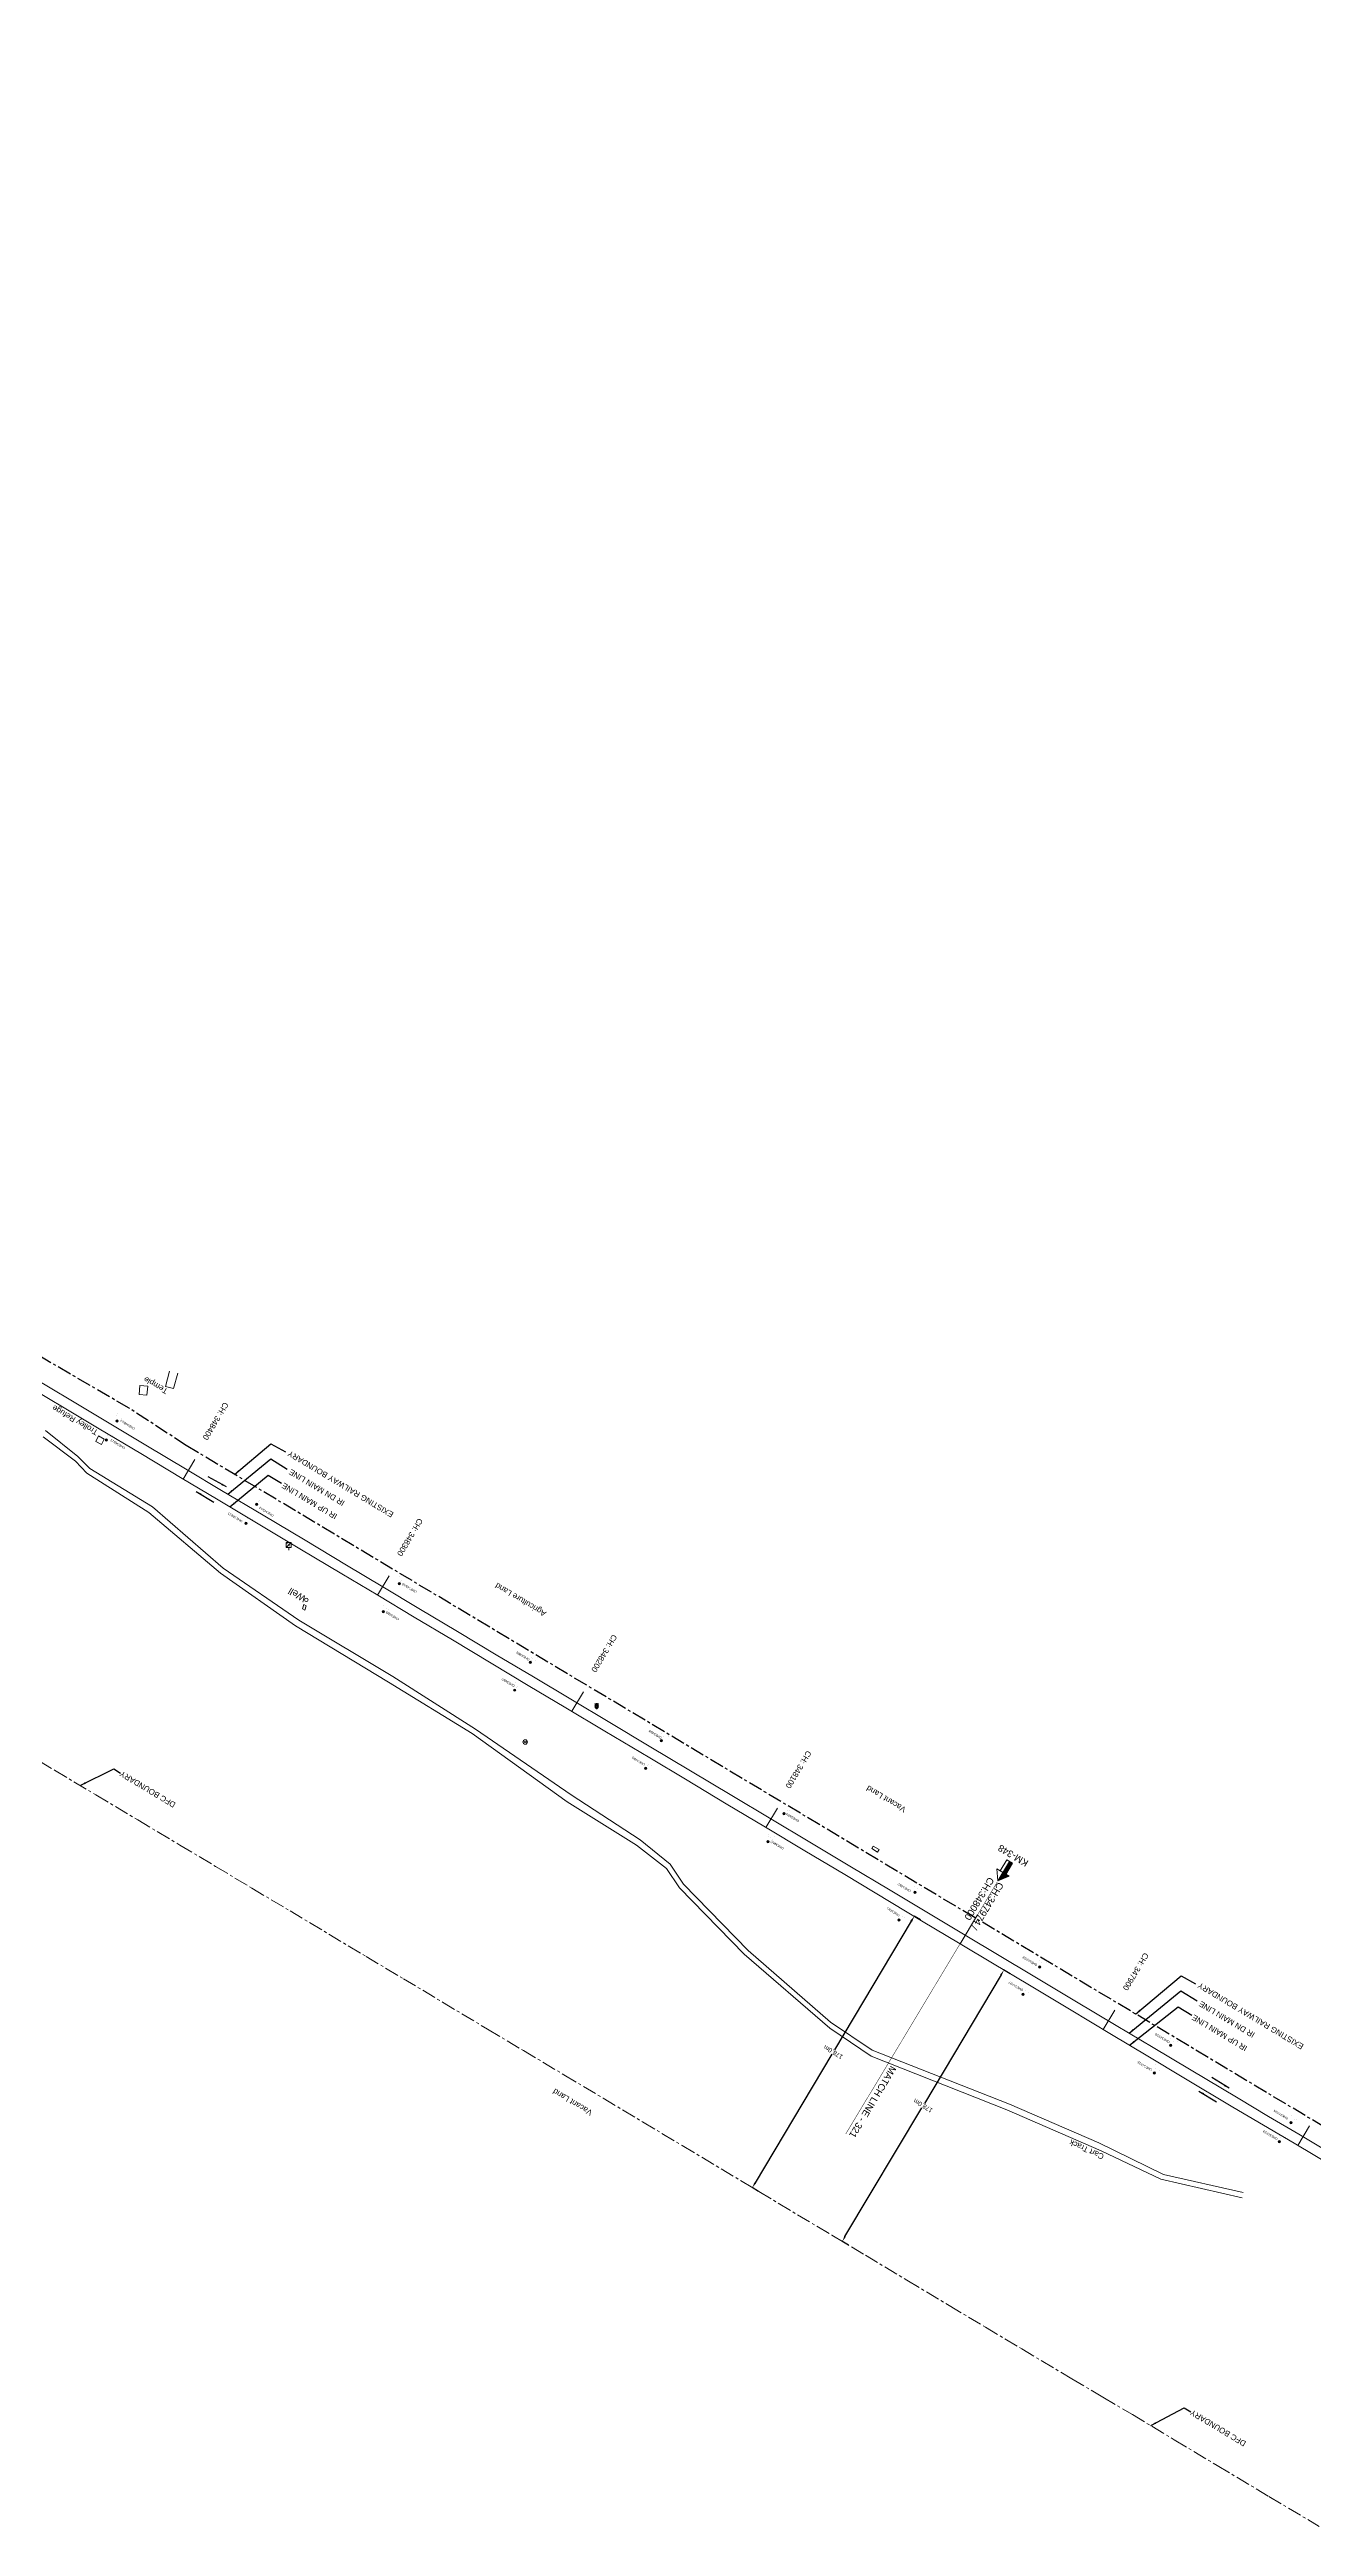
# Model space of a CAD drawing. Header units: metres. Extents: x 593168 to 611286, y 3401475 to 3412398.
# Drawn here: x 604019 to 604577, y 3405359 to 3406453 of the extents above; entities that cross this region are included whole.
import ezdxf
from ezdxf.enums import TextEntityAlignment as Align

# ---------------------------------------------------------------- set-up
doc = ezdxf.new("R2010")
doc.units = ezdxf.units.M
doc.header["$MEASUREMENT"] = 0
doc.linetypes.add('CENTER', pattern=[2, 1.25, -0.25, 0.25, -0.25])
doc.linetypes.add('PHANTOM2', pattern=[1.25, 0.625, -0.125, 0.125, -0.125, 0.125, -0.125])
doc.layers.get('Defpoints').update_dxf_attribs({"lineweight": 0})
for name, color, linetype, lineweight in [('Building Under Cons.', 251, 'Continuous', 0), ('Cart Track', 34, 'Continuous', 0), ('DFCC BOUNDARY', 6, 'CENTER', 0), ('Electric Pole', 251, 'Continuous', 0), ('Existing IR Chainage', 7, 'Continuous', 0), ('Existing IR Track', 143, 'Continuous', 0), ('KM STONE', 7, 'Continuous', 0), ('OHE MAST', 8, 'Continuous', 0), ('OHE MAST TEXT', 8, 'Continuous', 0), ('Religious_Place', 251, 'Continuous', 0), ('Side Details', 251, 'Continuous', 0), ('Sign Board', 251, 'Continuous', 0), ('Text1', 251, 'Continuous', 0), ('Tomb', 251, 'Continuous', 0), ('Trolley Stand', 251, 'Continuous', 0), ('Well', 5, 'Continuous', 0), ('WL', 7, 'Continuous', 0)]:
    doc.layers.add(name, color=color, linetype=linetype, lineweight=lineweight)
doc.layers.add('Existing Railway Boundary', color=7, linetype='CENTER')
doc.layers.add('MATCH LINE', color=7, linetype='Continuous')
doc.styles.add('CUT-FILL', font='cut-fill.shx', dxfattribs={"height": 2})
doc.styles.get("Standard").update_dxf_attribs({"font": 'arial.ttf'})
doc.styles.add('Style-Arial', font='arial.ttf')
doc.dimstyles.new('ISO-25', dxfattribs={"dimtxt": 2.5, "dimasz": 2.5, "dimexe": 1.25, "dimexo": 0.625, "dimtad": 1, "dimtxsty": 'Standard', "dimcen": 2.5, "dimadec": 0, "dimazin": 0, "dimtfac": 1, "dimtmove": 0, "dimatfit": 3, "dimfxl": 1, "dimarcsym": 0})
doc.dimstyles.get("Standard").update_dxf_attribs({"dimtxt": 0.18, "dimasz": 0.18, "dimexe": 0.18, "dimexo": 0.0625, "dimgap": 0.09, "dimtad": 0, "dimtih": 1, "dimtoh": 1, "dimdec": 4, "dimzin": 0, "dimdsep": 46, "dimtxsty": 'Standard', "dimcen": 0.09, "dimadec": 0, "dimazin": 0, "dimtfac": 1, "dimtdec": 4, "dimtofl": 0, "dimtmove": 0, "dimatfit": 3, "dimfxl": 1, "dimtolj": 1, "dimtzin": 0, "dimarcsym": 0})

# ---------------------------------------------------------------- blocks, each defined once
blk = doc.blocks.new('EP')
blk.add_hatch(color=8).paths.add_polyline_path([(-0.2, -0.1), (-0.2, 0.2), (-0.9, 0), (-0.3, 0.1), (-0.3, -0.2), (0.3, 0), (0.3, -0.2), (0.9, 0), (0.4, -0.1), (0.4, 0.2)])
at = {"color": 8}
for p, q in [((-0.9, 0), (-0.2, 0.2)), ((-0.3, 0.1), (-0.9, 0)), ((-0.3, -0.2), (-0.3, 0.1)), ((0.3, 0), (-0.3, -0.2)), ((-0.2, -0.1), (0.4, 0.2)), ((-0.2, 0.2), (-0.2, -0.1)), ((0.3, -0.2), (0.3, 0)), ((0.4, 0.2), (0.4, -0.1)), ((0.9, 0), (0.3, -0.2)), ((0.4, -0.1), (0.9, 0))]:
    blk.add_line(p, q, dxfattribs=at)
blk.add_circle((0, 0), 1, dxfattribs=at)
blk = doc.blocks.new('SIG')
for color, points in [(1, [(-0.2, 0.4, 0.180295), (0, 0.3, -0.00255), (0, 0.3, -0.00255), (0, 0.3, 0.180295), (0.2, 0.4, -0.002654), (0.2, 0.4, 0.184495), (0.3, 0.7, 1.000001), (-0.3, 0.7, 0.184495), (-0.2, 0.4, -0.002654)]), (2, [(0.2, -0.2, -0.002654), (0.2, -0.2, 0.184495), (0.3, 0, 1.000001), (-0.3, 0, 0.184495), (-0.2, -0.2, -0.002654), (-0.2, -0.2, 0.180295), (0, -0.3, -0.00255), (0, -0.3, -0.00255), (0, -0.3, 0.180295)]), (3, [(0.2, -0.9, -0.002654), (0.2, -0.9, 0.184495), (0.3, -0.6, 1.000001), (-0.3, -0.6, 0.184495), (-0.2, -0.9, -0.002654), (-0.2, -0.9, 0.395599)])]:
    blk.add_hatch(color=color).paths.add_polyline_path(points)
for p, q in [((-0.3, 1), (-0.3, -0.9)), ((0.3, -0.9), (0.3, 1))]:
    blk.add_line(p, q)
for points in [[(-0.3, 1), (-0.8, 1, 0.198758), (-0.4, 0.4, 0.003814), (-0.3, 0.4, 0.003814)], [(-0.3, 0.3), (-0.8, 0.3, 0.198758), (-0.4, -0.2, 0.003727), (-0.3, -0.3, 0.003727)], [(0.3, 1), (0.8, 1, -0.198758), (0.4, 0.4, -0.003814), (0.3, 0.4, -0.003814)], [(0.3, 0.3), (0.8, 0.3, -0.198758), (0.4, -0.2, -0.003727), (0.3, -0.3, -0.003727)], [(-0.3, -0.3), (-0.8, -0.3, 0.198758), (-0.4, -0.9, 0.003639), (-0.3, -0.9)], [(0.3, -0.3), (0.8, -0.3, -0.198758), (0.4, -0.9, -0.003639), (0.3, -0.9)]]:
    blk.add_lwpolyline(points, format="xyb")
for centre, radius, start, end in [((0, 0.9), 0.324, 12.4049, 167.5951), ((0, 0.8), 0.357, 27.7578, 152.2422), ((0, -0.9), 0.324, 181.4572, 358.5428)]:
    blk.add_arc(centre, radius, start, end)
blk = doc.blocks.new('WL')
at = {"layer": 'WL'}
for p, q in [((1.1, 3.4), (-1.1, 3.4)), ((-1.1, 3.4), (-1.1, 1.3)), ((-1.1, 1.3), (1.1, 1.3)), ((0, 1.3), (0, 0)), ((1.1, 1.3), (1.1, 3.4))]:
    blk.add_line(p, q, dxfattribs=at)
blk.add_lwpolyline([(-1.1, 1.3), (1.1, 3.4)], dxfattribs=at)
at = {"layer": 'WL', "style": 'CUT-FILL'}
for s, p in [('W', (-0.1, 3.2)), ('L', (0.6, 2.3))]:
    blk.add_text(s, height=0.739, rotation=180, dxfattribs=at).set_placement(p)
blk = doc.blocks.new('KM POST PLAN')
h = blk.add_hatch(color=256)
h.dxf.hatch_style = 1
h.paths.add_polyline_path([(0, -8.5), (-3, -8.5), (-3, -20), (0, -20)])
h.paths.add_polyline_path([(0, -8.5), (0, 0), (-6.3, -8.5)])
for points in [[(0, 0), (-6.3, -8.5), (6.3, -8.5)], [(0, 0), (0, -20)], [(0, 0), (6.3, -8.5)], [(3, -8.5), (3, -20), (-3, -20), (-3, -8.5)]]:
    blk.add_lwpolyline(points)
at = {"style": 'Style-Arial'}
blk.add_attdef('KM-POST', text='', height=6, dxfattribs=at).set_placement((0, -26, -263.9), align=Align.MIDDLE_CENTER)
blk = doc.blocks.new('OHE MAST')
h = blk.add_hatch(color=253)
h.dxf.hatch_style = 1
edge = h.paths.add_edge_path()
edge.add_arc((0, 0), 0.514, 0, 360)
at = {"color": 253, "const_width": 0.01}
for points in [[(-1, -1.7), (0, 0)], [(-3.1, -2.2), (-2.3, -0.9), (0.3, -2.5), (-0.5, -3.8)]]:
    blk.add_lwpolyline(points, dxfattribs=at)
at = {"color": 253}
blk.add_circle((0, 0), 0.514, dxfattribs=at)
blk = doc.blocks.new('*D51')
at = {"layer": 'Defpoints', "color": 0, "linetype": 'ByBlock', "ltscale": 5, "transparency": 16777216}
for p in [(604443.1, 3405602.9), (604368.8, 3405484.7), (604371.6, 3405483)]:
    blk.add_point(p, dxfattribs=at)
at = {"layer": 'DFCC BOUNDARY', "color": 0, "linetype": 'ByBlock', "lineweight": -2, "ltscale": 5, "transparency": 16777216}
for p, q in [((604439, 3405602.5), (604405.1, 3405545.7)), ((604443, 3405603), (604440.1, 3405604.7)), ((604370, 3405486.9), (604403.9, 3405543.7)), ((604371.5, 3405483.1), (604368.6, 3405484.8))]:
    blk.add_line(p, q, dxfattribs=at)
at = {"layer": 'DFCC BOUNDARY', "color": 0, "linetype": 'ByBlock', "ltscale": 5, "transparency": 16777216}
for points in [[(604438.6, 3405602.7), (604439.3, 3405602.3), (604440.2, 3405604.6)], [(604369.7, 3405487.1), (604370.4, 3405486.7), (604368.8, 3405484.7)]]:
    blk.add_solid(points, dxfattribs=at)
at = {"layer": 'DFCC BOUNDARY', "color": 0, "linetype": 'ByBlock', "ltscale": 5, "transparency": 16777216, "insert": (604404.5, 3405544.7), "char_height": 2, "attachment_point": 5, "rotation": 149, "style": 'Style-Arial'}
blk.add_mtext('\\A1;178.0m', dxfattribs=at)
blk = doc.blocks.new('TerminatorOpen_0.5')
at = {"color": 0, "linetype": 'ByBlock', "lineweight": -2}
for q in [(-1, 0.25), (-1, 0), (-1, -0.25)]:
    blk.add_line((0, 0), q, dxfattribs=at)
blk = doc.blocks.new('*D52')
at = {"layer": 'Defpoints', "color": 0, "linetype": 'ByBlock', "ltscale": 5, "transparency": 16777216}
for p in [(604403.4, 3405626.7), (604329.1, 3405508.5), (604332, 3405506.8)]:
    blk.add_point(p, dxfattribs=at)
at = {"layer": 'DFCC BOUNDARY', "color": 0, "linetype": 'ByBlock', "lineweight": -2, "ltscale": 5, "transparency": 16777216}
for p, q in [((604399.3, 3405626.3), (604365.4, 3405569.4)), ((604403.3, 3405626.8), (604400.5, 3405628.5)), ((604330.4, 3405510.6), (604364.3, 3405567.5)), ((604331.8, 3405506.8), (604329, 3405508.6))]:
    blk.add_line(p, q, dxfattribs=at)
at = {"layer": 'DFCC BOUNDARY', "color": 0, "linetype": 'ByBlock', "ltscale": 5, "transparency": 16777216}
for points in [[(604398.9, 3405626.5), (604399.7, 3405626), (604400.6, 3405628.4)], [(604330, 3405510.9), (604330.7, 3405510.4), (604329.1, 3405508.5)]]:
    blk.add_solid(points, dxfattribs=at)
at = {"layer": 'DFCC BOUNDARY', "color": 0, "linetype": 'ByBlock', "ltscale": 5, "transparency": 16777216, "insert": (604364.8, 3405568.4), "char_height": 2, "attachment_point": 5, "rotation": 149, "style": 'Style-Arial'}
blk.add_mtext('\\A1;178.0m', dxfattribs=at)

msp = doc.modelspace()

# ---------------------------------------------------------------- linework, layer by layer
at = {"layer": 'Building Under Cons.'}
msp.add_polyline3d([(604382.5074, 3405659.4173, 263.17), (604385.089, 3405657.8326, 263.173), (604384.4343, 3405656.7647, 263.174), (604381.8527, 3405658.3494, 263.171)], close=True, dxfattribs=at)
at = {"layer": 'Cart Track'}
for points in [[(604016.8084, 3405843.1063, 260.8907), (604031.0935, 3405831.6095, 260.5188), (604036.4302, 3405826.2055, 260.4318), (604064.0226, 3405809.3111, 260.4088), (604095.2491, 3405782.1514, 260.3668), (604128.6389, 3405759.253, 260.3418), (604170.1586, 3405734.3531, 260.3768), (604206.7465, 3405711.0782, 260.5248), (604249.0508, 3405682.1242, 260.6897), (604279.4324, 3405662.1976, 260.7417), (604292.6877, 3405651.4492, 260.9506), (604298.5994, 3405642.6455, 261.2226), (604327.2275, 3405613.274, 261.5405), (604363.6365, 3405581.5538, 262.4412), (604382.0183, 3405569.2807, 263.084), (604442.6861, 3405545.3603, 262.2912), (604482.1108, 3405528.3443, 261.2715), (604510.6998, 3405514.2386, 260.8867), (604545.9159, 3405506.3952, 260.7447)], [(604545.4044, 3405503.8979, 260.7547), (604509.5312, 3405512.153, 260.8717), (604483.2102, 3405524.7486, 261.2975), (604441.5352, 3405542.8579, 262.3032), (604381.6025, 3405566.5421, 263.117), (604363.2818, 3405578.8752, 262.4712), (604325.3895, 3405611.7114, 261.5895), (604296.8753, 3405640.9319, 261.1446), (604291.1033, 3405649.5498, 261.0246), (604277.8174, 3405659.8431, 260.7547), (604247.2822, 3405678.9638, 260.6907), (604205.2079, 3405709.1453, 260.5128), (604168.2946, 3405731.8811, 260.3798), (604127.1599, 3405756.6908, 260.4008), (604094.0189, 3405780.0509, 260.3498), (604062.4645, 3405806.8636, 260.3578), (604034.9729, 3405824.2787, 260.4618), (604030.0003, 3405829.5663, 260.5168), (604015.8081, 3405840.2977, 260.8207)]]:
    msp.add_polyline3d(points, dxfattribs=at)
at = {"layer": 'DFCC BOUNDARY', "ltscale": 5}
msp.add_lwpolyline([(604005.5431, 3405702.0332), (604020.7669, 3405692.9369), (604039.051, 3405682.0154), (604057.5746, 3405670.9447), (604076.1086, 3405659.8711), (604091.8938, 3405650.4324), (604107.9136, 3405640.8534), (604124.8423, 3405630.7234), (604141.9614, 3405620.4795), (604158.4468, 3405610.6217), (604174.8721, 3405600.8027), (604192.1411, 3405590.4621), (604212.116, 3405578.5071), (604227.8958, 3405569.0795), (604245.8466, 3405558.3549), (604263.1364, 3405547.992), (604280.5502, 3405537.5548), (604298.1193, 3405527.0453), (604331.9531, 3405506.7836), (604349.0142, 3405496.5196), (604364.2362, 3405487.4201), (604378.9921, 3405478.5992), (604397.3905, 3405467.5694), (604415.9821, 3405456.4239), (604432.0551, 3405446.7988), (604448.1288, 3405437.1735), (604470.1819, 3405424.0158), (604483.958, 3405415.8711), (604496.9974, 3405408.1619), (604515.5008, 3405397.0571), (604534.4943, 3405385.6581), (604557.3245, 3405372.0109), (604579.5196, 3405358.7434)], dxfattribs=at)
at = {"layer": 'Existing IR Chainage', "color": 7, "linetype": 'Continuous', "lineweight": 13, "flags": 128}
for points in [[(604082.7343, 3405830.1864), (604077.6051, 3405821.602)], [(604168.5782, 3405778.8884), (604163.4462, 3405770.3057)], [(604254.4037, 3405727.554), (604249.2663, 3405718.9745)], [(604340.2205, 3405676.2088), (604335.0795, 3405667.6315)], [(604428.5853, 3405629.0753), (604420.8528, 3405616.222)], [(604428.5853, 3405629.0753), (604420.8528, 3405616.222)], [(604489.2486, 3405586.9292), (604484.1068, 3405578.3524)], [(604575.1554, 3405535.7342), (604570.0094, 3405527.1598)]]:
    msp.add_lwpolyline(points, dxfattribs=at)
at = {"layer": 'Existing IR Track', "flags": 128}
for points in [[(604587.4009, 3405516.7223), (604568.3945, 3405528.129), (604554.8501, 3405536.1368), (604541.3808, 3405544.1001), (604519.7571, 3405557.0015), (604503.8069, 3405566.553), (604487.7339, 3405576.178), (604469.2173, 3405587.2786), (604450.7227, 3405598.366), (604435.871, 3405607.2441), (604420.8633, 3405616.2157), (604403.862, 3405626.4436), (604369.8745, 3405646.7974), (604352.2291, 3405657.3525), (604334.9487, 3405667.7098), (604317.5507, 3405678.1376), (604299.492, 3405688.9267), (604283.7123, 3405698.3542), (604263.8559, 3405710.2383), (604246.6203, 3405720.5589), (604230.0832, 3405730.4449), (604213.6167, 3405740.2914), (604196.5446, 3405750.5071), (604179.6159, 3405760.6371), (604163.5463, 3405770.2459), (604147.7611, 3405779.6846), (604129.1743, 3405790.7898), (604110.6704, 3405801.8487), (604092.3495, 3405812.7922), (604077.1457, 3405821.8765), (604058.8223, 3405832.8265), (604040.4973, 3405843.7773), (604025.6844, 3405852.6571), (604008.9775, 3405862.6719)], [(604589.7118, 3405520.5841), (604570.5872, 3405532.0366), (604557.1469, 3405539.976), (604543.6566, 3405547.9449), (604522.1427, 3405560.7861), (604506.1013, 3405570.3873), (604489.8816, 3405580.0953), (604471.498, 3405591.0898), (604453.1687, 3405602.0519), (604438.1424, 3405611.0408), (604423.1665, 3405619.9995), (604406.1201, 3405630.2155), (604389.9738, 3405639.8803), (604372.1277, 3405650.5604), (604354.4301, 3405661.1518), (604337.2033, 3405671.4782), (604320.0287, 3405681.7732), (604301.7328, 3405692.674), (604283.4341, 3405703.5764), (604266.0903, 3405713.9693), (604248.8651, 3405724.2911), (604232.3119, 3405734.1698), (604215.8728, 3405743.9803), (604198.766, 3405754.2181), (604181.778, 3405764.3847), (604165.7767, 3405773.9708), (604149.8062, 3405783.5384), (604131.4229, 3405794.5439), (604112.972, 3405805.5899), (604094.5951, 3405816.5451), (604079.3512, 3405825.6326), (604061.0661, 3405836.5741), (604042.6467, 3405847.5988), (604027.9297, 3405856.4111), (604011.2204, 3405866.4196)]]:
    msp.add_lwpolyline(points, dxfattribs=at)
at = {"layer": 'Existing Railway Boundary', "ltscale": 5}
msp.add_lwpolyline([(604659.1105, 3405488.9196), (604078.9713, 3405836.4599), (604053.7197, 3405852.8891), (604008.7617, 3405879.07), (603965.992, 3405903.6866), (603879.3631, 3405955.5229), (603819.4348, 3405990.9528), (603774.7746, 3406017.0313), (603733.1508, 3406042.3903), (603560.5086, 3406145.88), (603432.2214, 3406222.5824), (603260.3606, 3406325.2533), (603217.2858, 3406350.9488), (603149.6048, 3406392.0932), (603105.6815, 3406417.8676), (603069.1801, 3406440.6415), (603025.1915, 3406466.172), (602981.7573, 3406492.1818), (602834.6145, 3406580.8964), (602723.556, 3406647.6315), (602240.837, 3406937.0674), (602116.2948, 3407010.7668)], dxfattribs=at)
at = {"layer": 'MATCH LINE', "linetype": 'PHANTOM2', "ltscale": 15, "const_width": 0.2}
msp.add_lwpolyline([(604437.2547, 3405643.5057), (604370.317, 3405532.1453)], dxfattribs=at)
at = {"layer": 'Religious_Place'}
msp.add_polyline3d([(604061.5295, 3405858.6067, 262.4502), (604058.1219, 3405858.9123, 263.4879), (604058.5183, 3405862.8979, 263.4849), (604061.9259, 3405862.5923, 262.4472)], close=True, dxfattribs=at)
msp.add_polyline3d([(604071.5179, 3405869.2933, 261.7554), (604069.7361, 3405862.526, 261.7554), (604073.3851, 3405861.5652, 260.7177), (604075.1669, 3405868.3325, 260.7177)], dxfattribs=at)
at = {"layer": 'Tomb'}
msp.add_polyline3d([(604131.3264, 3405763.6614, 260.6167), (604131.9834, 3405765.5845, 260.6617), (604130.9509, 3405766.194, 260.7347), (604130.2938, 3405764.2704, 260.7347)], close=True, dxfattribs=at)
at = {"layer": 'Trolley Stand'}
msp.add_polyline3d([(604038.9992, 3405838.2622, 261.9184), (604040.2533, 3405840.652, 261.9234), (604042.7248, 3405839.3001, 261.8614), (604041.4707, 3405836.9103, 261.8614)], close=True, dxfattribs=at)
at = {"layer": 'Well'}
msp.add_circle((604132.0118, 3405768.2158, 260.7297), 0.7636, dxfattribs=at)

# ---------------------------------------------------------------- block references
at = {"layer": 'Electric Pole', "xscale": 0.9997078270020654, "yscale": 0.9997078270020654, "zscale": 0.9997078270020654}
msp.add_blockref('EP', (604228.7272, 3405705.384, 264.1577), dxfattribs=at)
at = {"layer": 'KM STONE', "xscale": 0.5, "yscale": 0.5, "zscale": 0.5, "rotation": 148.9903102435466}
msp.add_blockref('KM POST PLAN', (604437.585, 3405644.0553), dxfattribs=at).add_auto_attribs({'KM-POST': 'KM-348'})
at = {"layer": 'OHE MAST', "rotation": 180}
for p in [(604043.6843, 3405838.9252), (604043.6843, 3405838.9252), (604048.4061, 3405847.3012), (604048.4061, 3405847.3012), (604110.1174, 3405810.4013), (604110.1174, 3405810.4013), (604105.3458, 3405802.031), (604105.3458, 3405802.031), (604173.0316, 3405775.3318), (604173.0316, 3405775.3318), (604166.0733, 3405763.0691), (604166.0733, 3405763.0691), (604230.9674, 3405740.6707), (604230.9674, 3405740.6707), (604224.0298, 3405728.3113), (604224.0298, 3405728.3113), (604288.9086, 3405705.9914), (604288.9086, 3405705.9914), (604281.9416, 3405693.769), (604281.9416, 3405693.769), (604343.0106, 3405673.709), (604343.0106, 3405673.709), (604335.9581, 3405661.3856), (604335.9581, 3405661.3856), (604400.8708, 3405638.9755), (604400.8708, 3405638.9755), (604393.8158, 3405626.8091), (604393.8158, 3405626.8091), (604456.0426, 3405606.0343), (604456.0426, 3405606.0343), (604448.7152, 3405593.8603), (604448.7152, 3405593.8603), (604513.8841, 3405571.3654), (604513.8841, 3405571.3654), (604506.7202, 3405559.1478), (604506.7202, 3405559.1478), (604567.0463, 3405537.2267), (604567.0463, 3405537.2267), (604561.89, 3405528.7815), (604561.89, 3405528.7815)]:
    msp.add_blockref('OHE MAST', p, dxfattribs=at)
at = {"layer": 'Sign Board', "xscale": 0.9997078270020654, "yscale": 0.9997078270020654, "zscale": 0.9997078270020654}
msp.add_blockref('SIG', (604260.3202, 3405721.2563, 264.8245), dxfattribs=at)
at = {"layer": 'WL', "xscale": 0.9997078270020654, "yscale": 0.9997078270020654, "zscale": 0.9997078270020654}
msp.add_blockref('WL', (604124.2417, 3405790.1104, 264.6885), dxfattribs=at)

# ---------------------------------------------------------------- texts
at = {"layer": 'Cart Track'}
msp.add_text('Cart Track', height=2.5, rotation=155.6201208, dxfattribs=at).set_placement((604484.7066, 3405523.0538, 156.3202))
at = {"layer": 'DFCC BOUNDARY', "linetype": 'Continuous', "ltscale": 5}
for p in [(604049.9185, 3405691.6924, 613.7163), (604522.866, 3405409.4155, 613.7163)]:
    msp.add_text('DFC BOUNDARY', height=2.5, rotation=149, dxfattribs=at).set_placement(p, align=Align.MIDDLE_RIGHT)
at = {"layer": 'Existing IR Chainage', "color": 7, "lineweight": 0, "attachment_point": 6, "style": 'Style-Arial'}
for s, insert, char_height, rotation, line_spacing_factor in [('CH: 348400', (604087.1481, 3405839.1982), 2.5, 239.141529, 0.60036), ('CH: 348300', (604172.9949, 3405787.8988), 2.5, 239.1228247, 0.60036), ('CH: 348200', (604258.8261, 3405736.5616), 2.5, 239.0869345, 0.60036), ('CH: 348100', (604344.6467, 3405685.2145), 2.5, 239.0628415, 0.60036), ('CH:348000', (604423.8542, 3405627.0393, 8041.4461), 3, 238.9689345, 0.6003), ('CH:347974 /', (604426.8342, 3405622.8246, 8041.4461), 3, 238.968935, 0.6003), ('CH: 347900', (604493.6757, 3405595.9345), 2.5, 239.0574369, 0.60036)]:
    msp.add_mtext(s, dxfattribs=dict(at, insert=insert, char_height=char_height, rotation=rotation, line_spacing_factor=line_spacing_factor))
at = {"layer": 'Existing IR Track', "color": 7, "lineweight": -3}
for s, p in [('IR UP MAIN LINE', (604121.5061, 3405819.0463)), ('IR DN MAIN LINE', (604124.6646, 3405825.0603)), ('IR DN MAIN LINE', (604526.7421, 3405590.0224)), ('IR UP MAIN LINE', (604523.5835, 3405584.0085))]:
    msp.add_text(s, height=2.5, rotation=149, dxfattribs=at).set_placement(p, align=Align.MIDDLE_RIGHT)
at = {"layer": 'Existing Railway Boundary', "linetype": 'Continuous', "ltscale": 5}
for p in [(604124.7716, 3405834.2923, 613.7163), (604526.8491, 3405599.2545, 613.7163)]:
    msp.add_text('EXISTING RAILWAY BOUNDARY', height=2.5, rotation=149, dxfattribs=at).set_placement(p, align=Align.RIGHT)
at = {"layer": 'MATCH LINE', "linetype": 'Continuous'}
msp.add_text('MATCH LINE - 321', height=3, rotation=239.0346667, dxfattribs=at).set_placement((604390.2484, 3405562.5928, 8041.4461))
at = {"layer": 'OHE MAST TEXT'}
for s, p in [('OHE348/14', (604056.4152, 3405844.1741, 265.153)), ('OHE348/13', (604052.1087, 3405835.6243, 263.8)), ('OHE348/12', (604117.7333, 3405805.7048, 265.157)), ('OHE348/11', (604103.9036, 3405803.2047, 264.333)), ('OHE348/10', (604180.9148, 3405771.9934, 265.2)), ('OHE348/9', (604173.0523, 3405759.9194, 265.109)), ('OHE348/8', (604230.7339, 3405742.1107, 264.059)), ('OHE348/7', (604224.1687, 3405730.4971, 265)), ('OHE348/6', (604289.1451, 3405707.5356, 264.046)), ('OHE348/5', (604281.8062, 3405695.6947, 265.188)), ('OHE348/4', (604349.9089, 3405670.7191, 265.351)), ('OHE348/3', (604343.0966, 3405658.6365, 265.235)), ('OHE348/2', (604399.2104, 3405639.8359, 265.528)), ('OHE348/1', (604394.3057, 3405629.0934, 264.06)), ('OHE347/28', (604455.1079, 3405607.0876, 263.158)), ('OHE347/27', (604448.863, 3405595.9951, 263.501)), ('OHE347/26', (604513.6103, 3405573.0795, 265.188)), ('OHE347/25', (604505.7864, 3405560.7725, 265.587)), ('OHE347/24', (604566.0088, 3405539.245, 262.105)), ('OHE347/23', (604561.2812, 3405530.1916, 261.915))]:
    msp.add_text(s, height=1, rotation=149, dxfattribs=at).set_placement(p)
at = {"layer": 'Side Details'}
for s, p in [('Agriculture Land', (604238.2077, 3405762.7964, 156.3202)), ('Vacant Land', (604397.2139, 3405676.2286, 156.3202)), ('Vacant Land', (604258.667, 3405542.2878, 156.3202))]:
    msp.add_text(s, height=2.5, rotation=149, dxfattribs=at).set_placement(p)
at = {"layer": 'Text1'}
for s, p in [('Temple', (604071.1253, 3405861.229, 156.3202)), ('Trolley Refuge', (604040.2467, 3405842.958, 258.8123))]:
    msp.add_text(s, height=2.5, rotation=149.7220732, dxfattribs=at).set_placement(p)
at = {"layer": 'Well'}
msp.add_text('Well', height=3, rotation=149.7220732, dxfattribs=at).set_placement((604132.1721, 3405769.6347, 156.3202))

# ---------------------------------------------------------------- dimensions: what is measured, and where the dimension line sits
at = {"layer": 'DFCC BOUNDARY', "linetype": 'ByBlock', "ltscale": 5}
for p1, p2, picture, middle in [((604403.4462, 3405626.6923), (604331.9531, 3405506.7836), '*D52', (604364.8372, 3405568.4447)), ((604443.1073, 3405602.9183), (604371.6141, 3405483.0096), '*D51', (604404.4982, 3405544.6707))]:
    dim = msp.add_aligned_dim(p1=p1, p2=p2, distance=-3.3327, text='178.0m', dimstyle='Standard', override={"dimtxt": 2, "dimasz": 2.5, "dimexe": 0.125, "dimexo": 0.125, "dimgap": 0.125, "dimtad": 1, "dimtih": 0, "dimtoh": 0, "dimdec": 3, "dimzin": 11, "dimpost": ' m', "dimtxsty": 'Style-Arial', "dimsah": 1, "dimadec": 4, "dimazin": 3, "dimtmove": 2, "dimatfit": 1, "dimldrblk": 'TerminatorOpen_0.5', "dimfrac": 2, "dimtzin": 11}, dxfattribs=at)
    dim.commit()
    dim.dimension.update_dxf_attribs({"geometry": picture, "text_midpoint": middle, "text_rotation": 149})

# ---------------------------------------------------------------- leaders
at = {"layer": 'DFCC BOUNDARY', "linetype": 'Continuous', "lineweight": 0, "ltscale": 5}
for points in [[(604032.1124, 3405686.16), (604046.9594, 3405693.475), (604049.9185, 3405691.6924)], [(604505.0965, 3405403.3013), (604519.9069, 3405411.1981), (604522.866, 3405409.4155)]]:
    msp.add_leader(points, dimstyle='ISO-25', override={"dimtxt": 3, "dimasz": 2.5, "dimgap": 0.625, "dimtad": 0, "dimdec": 3, "dimzin": 2, "dimtdec": 3}, dxfattribs=at)
at = {"layer": 'Existing IR Track', "color": 7, "lineweight": -3}
for points, override in [([(604097.3281, 3405814.9159, 1137.655), (604116.2817, 3405830.4753, 1137.655), (604123.4758, 3405826.0257, 1137.655)], {"dimtxt": 3, "dimasz": 2.5, "dimgap": 0.625, "dimtad": 0, "dimdec": 3, "dimzin": 2, "dimtdec": 3}), ([(604096.7435, 3405818.112), (604088.7133, 3405822.5774)], {"dimtxt": 3, "dimasz": 2.5, "dimtad": 0, "dimdec": 3, "dimzin": 2, "dimtdec": 3}), ([(604098.2425, 3405809.2722, 1137.655), (604115.1468, 3405823.3542, 1137.655), (604121.0922, 3405819.7971, 1137.655)], {"dimtxt": 3, "dimasz": 2.5, "dimgap": 0.625, "dimtad": 0, "dimdec": 3, "dimzin": 2, "dimtdec": 3}), ([(604083.338, 3405816.1134), (604091.1776, 3405811.3989)], {"dimtxt": 3, "dimasz": 2.5, "dimtad": 0, "dimdec": 3, "dimzin": 2, "dimtdec": 3}), ([(604495.5288, 3405576.7153, 1137.655), (604518.3592, 3405595.4375, 1137.655), (604525.5532, 3405590.9879, 1137.655)], {"dimtxt": 3, "dimasz": 2.5, "dimgap": 0.625, "dimtad": 0, "dimdec": 3, "dimzin": 2, "dimtdec": 3}), ([(604495.7704, 3405571.3655, 1137.655), (604517.2242, 3405588.3164, 1137.655), (604523.1697, 3405584.7592, 1137.655)], {"dimtxt": 3, "dimasz": 2.5, "dimgap": 0.625, "dimtad": 0, "dimdec": 3, "dimzin": 2, "dimtdec": 3}), ([(604539.7802, 3405552.3678), (604532.0987, 3405557.0828)], {"dimtxt": 3, "dimasz": 2.5, "dimtad": 0, "dimdec": 3, "dimzin": 2, "dimtdec": 3}), ([(604526.3438, 3405551.1624), (604534.1816, 3405546.4041)], {"dimtxt": 3, "dimasz": 2.5, "dimtad": 0, "dimdec": 3, "dimzin": 2, "dimtdec": 3})]:
    msp.add_leader(points, dimstyle='ISO-25', override=override, dxfattribs=at)
at = {"layer": 'Existing Railway Boundary', "linetype": 'Continuous', "ltscale": 5}
for points in [[(604100.3194, 3405823.671), (604116.3868, 3405837.119), (604122.8544, 3405833.6057)], [(604498.4222, 3405585.1821), (604518.4643, 3405602.0812), (604524.9318, 3405598.5679)]]:
    msp.add_leader(points, dimstyle='ISO-25', override={"dimtxt": 3, "dimasz": 2.5, "dimgap": 0.625, "dimtad": 0, "dimdec": 3, "dimzin": 2, "dimtdec": 3}, dxfattribs=at)

doc.saveas('drawing.dxf')
